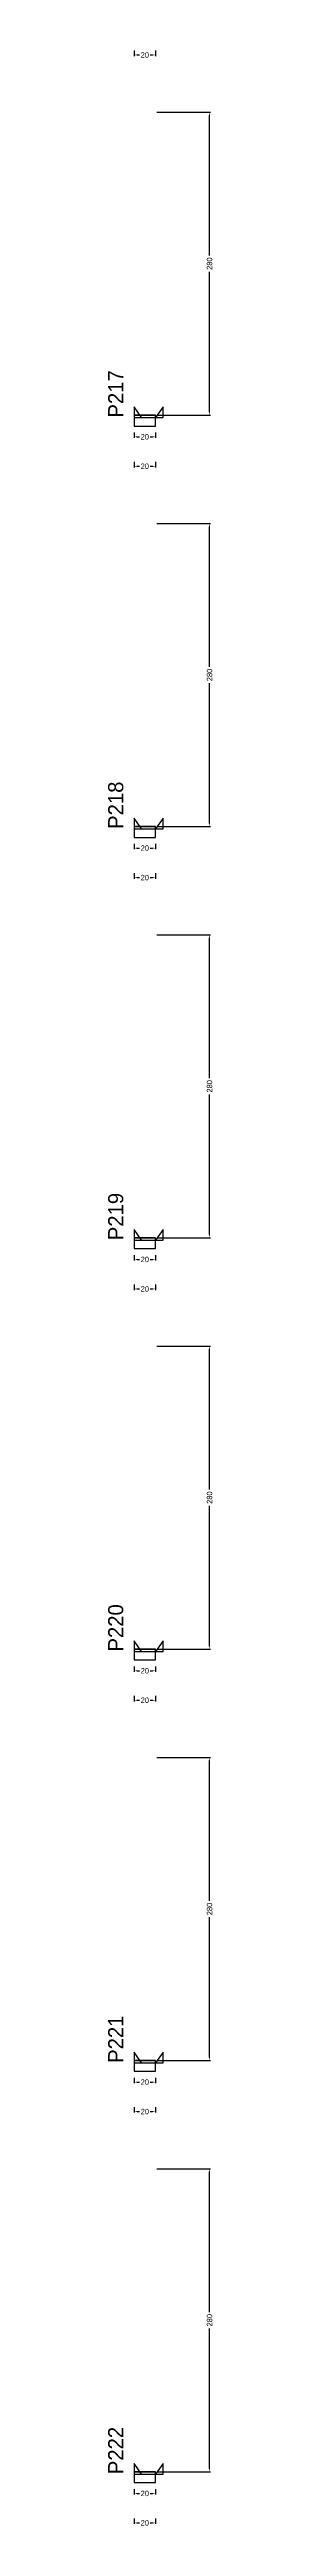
# Model space of a CAD drawing. Header units: centimetres. Extents: x -10500 to 4299, y -38766 to 295.
# Drawn here: x 3976 to 4073, y -23988 to -21700 of the extents above; entities that cross this region are included whole.
import ezdxf

# ---------------------------------------------------------------- set-up
doc = ezdxf.new("R2010")
doc.units = ezdxf.units.CM
for name, color, linetype in [('NOMENCLATURA', 7, 'Continuous'), ('SARR_2.2x10', 60, 'Continuous'), ('SARR_2.2x7', 40, 'Continuous')]:
    doc.layers.add(name, color=color, linetype=linetype)
doc.dimstyles.new('PAINEL-NOVA', dxfattribs={"dimtxt": 5, "dimasz": 3, "dimexe": 1, "dimexo": 1, "dimgap": 1, "dimtad": 1, "dimcen": 2.5, "dimazin": 3, "dimtfac": 1, "dimtmove": 0, "dimatfit": 3})

# ---------------------------------------------------------------- blocks, each defined once
blk = doc.blocks.new('_CLOSEDFILLED')
at = {"color": 0, "linetype": 'BYBLOCK'}
blk.add_solid([(-1, 0.16), (0, 0), (-1, -0.16)], dxfattribs=at)
blk = doc.blocks.new('*D1572')
for p, q in [((4000, -21701), (4000, -21706)), ((4003, -21705), (4005, -21705)), ((4015, -21705), (4017, -21705)), ((4020, -21701), (4020, -21706))]:
    blk.add_line(p, q)
at = {"layer": 'Defpoints'}
for p in [(4000, -21700), (4000, -21705), (4020, -21700)]:
    blk.add_point(p, dxfattribs=at)
at = {"layer": 'SARR_2.2x10', "xscale": 3, "yscale": 3, "rotation": 180}
blk.add_blockref('_CLOSEDFILLED', (4000, -21705), dxfattribs=at)
at = {"layer": 'SARR_2.2x10', "xscale": 3, "yscale": 3}
blk.add_blockref('_CLOSEDFILLED', (4020, -21705), dxfattribs=at)
at = {"layer": 'SARR_2.2x10', "insert": (4010, -21705), "char_height": 5, "attachment_point": 5}
blk.add_mtext('20', dxfattribs=at)
blk = doc.blocks.new('*D1593')
for p, q in [((4000, -22053.8), (4000, -22058.8)), ((4003, -22057.8), (4005, -22057.8)), ((4015, -22057.8), (4017, -22057.8)), ((4020, -22053.8), (4020, -22058.8))]:
    blk.add_line(p, q)
at = {"layer": 'Defpoints'}
for p in [(4000, -22052.8), (4000, -22057.8), (4020, -22052.8)]:
    blk.add_point(p, dxfattribs=at)
at = {"layer": 'SARR_2.2x10', "xscale": 3, "yscale": 3, "rotation": 180}
blk.add_blockref('_CLOSEDFILLED', (4000, -22057.8), dxfattribs=at)
at = {"layer": 'SARR_2.2x10', "xscale": 3, "yscale": 3}
blk.add_blockref('_CLOSEDFILLED', (4020, -22057.8), dxfattribs=at)
at = {"layer": 'SARR_2.2x10', "insert": (4010, -22057.8), "char_height": 5, "attachment_point": 5}
blk.add_mtext('20', dxfattribs=at)
blk = doc.blocks.new('*D1594')
for p, q in [((4021, -21757.8), (4071, -21757.8)), ((4070, -21890.3), (4070, -21760.8)), ((4070, -22034.8), (4070, -21905.3)), ((4021, -22037.8), (4071, -22037.8))]:
    blk.add_line(p, q)
at = {"layer": 'Defpoints'}
for p in [(4020, -21757.8), (4020, -22037.8), (4070, -22037.8)]:
    blk.add_point(p, dxfattribs=at)
at = {"layer": 'SARR_2.2x10', "xscale": 3, "yscale": 3}
for p, rotation in [((4070, -21757.8), 90), ((4070, -22037.8), 270)]:
    blk.add_blockref('_CLOSEDFILLED', p, dxfattribs=dict(at, rotation=rotation))
at = {"layer": 'SARR_2.2x10', "insert": (4070, -21897.8), "char_height": 5, "attachment_point": 5, "rotation": 90}
blk.add_mtext('280', dxfattribs=at)
blk = doc.blocks.new('*D1595')
for p, q in [((4021, -21757.8), (4071, -21757.8)), ((4070, -21890.3), (4070, -21760.8)), ((4070, -22034.8), (4070, -21905.3)), ((4021, -22037.8), (4071, -22037.8))]:
    blk.add_line(p, q)
at = {"layer": 'Defpoints'}
for p in [(4020, -21757.8), (4020, -22037.8), (4070, -22037.8)]:
    blk.add_point(p, dxfattribs=at)
at = {"layer": 'SARR_2.2x10', "xscale": 3, "yscale": 3}
for p, rotation in [((4070, -21757.8), 90), ((4070, -22037.8), 270)]:
    blk.add_blockref('_CLOSEDFILLED', p, dxfattribs=dict(at, rotation=rotation))
at = {"layer": 'SARR_2.2x10', "insert": (4070, -21897.8), "char_height": 5, "attachment_point": 5, "rotation": 90}
blk.add_mtext('280', dxfattribs=at)
blk = doc.blocks.new('*D1596')
for p, q in [((4021, -21757.8), (4071, -21757.8)), ((4070, -21890.3), (4070, -21760.8)), ((4070, -22034.8), (4070, -21905.3)), ((4021, -22037.8), (4071, -22037.8))]:
    blk.add_line(p, q)
at = {"layer": 'Defpoints'}
for p in [(4020, -21757.8), (4020, -22037.8), (4070, -22037.8)]:
    blk.add_point(p, dxfattribs=at)
at = {"layer": 'SARR_2.2x10', "xscale": 3, "yscale": 3}
for p, rotation in [((4070, -21757.8), 90), ((4070, -22037.8), 270)]:
    blk.add_blockref('_CLOSEDFILLED', p, dxfattribs=dict(at, rotation=rotation))
at = {"layer": 'SARR_2.2x10', "insert": (4070, -21897.8), "char_height": 5, "attachment_point": 5, "rotation": 90}
blk.add_mtext('280', dxfattribs=at)
blk = doc.blocks.new('*D1597')
for p, q in [((4021, -21757.8), (4071, -21757.8)), ((4070, -21890.3), (4070, -21760.8)), ((4070, -22034.8), (4070, -21905.3)), ((4021, -22037.8), (4071, -22037.8))]:
    blk.add_line(p, q)
at = {"layer": 'Defpoints'}
for p in [(4020, -21757.8), (4020, -22037.8), (4070, -22037.8)]:
    blk.add_point(p, dxfattribs=at)
at = {"layer": 'SARR_2.2x10', "xscale": 3, "yscale": 3}
for p, rotation in [((4070, -21757.8), 90), ((4070, -22037.8), 270)]:
    blk.add_blockref('_CLOSEDFILLED', p, dxfattribs=dict(at, rotation=rotation))
at = {"layer": 'SARR_2.2x10', "insert": (4070, -21897.8), "char_height": 5, "attachment_point": 5, "rotation": 90}
blk.add_mtext('280', dxfattribs=at)
blk = doc.blocks.new('*D1598')
for p, q in [((4000, -22081), (4000, -22086)), ((4020, -22081), (4020, -22086)), ((4003, -22085), (4005, -22085)), ((4015, -22085), (4017, -22085))]:
    blk.add_line(p, q)
at = {"layer": 'Defpoints'}
for p in [(4000, -22080), (4020, -22080), (4000, -22085)]:
    blk.add_point(p, dxfattribs=at)
at = {"layer": 'SARR_2.2x10', "xscale": 3, "yscale": 3, "rotation": 180}
blk.add_blockref('_CLOSEDFILLED', (4000, -22085), dxfattribs=at)
at = {"layer": 'SARR_2.2x10', "xscale": 3, "yscale": 3}
blk.add_blockref('_CLOSEDFILLED', (4020, -22085), dxfattribs=at)
at = {"layer": 'SARR_2.2x10', "insert": (4010, -22085), "char_height": 5, "attachment_point": 5}
blk.add_mtext('20', dxfattribs=at)
blk = doc.blocks.new('GRA-E')
at = {"layer": 'SARR_2.2x7'}
blk.add_lwpolyline([(0, 0), (7, 0), (0, 10)], close=True, dxfattribs=at)
blk = doc.blocks.new('GRA-D')
at = {"layer": 'SARR_2.2x7'}
blk.add_lwpolyline([(0, 0), (7, 0), (7, 10)], close=True, dxfattribs=at)
blk = doc.blocks.new('*D1619')
for p, q in [((4000, -22433.8), (4000, -22438.8)), ((4003, -22437.8), (4005, -22437.8)), ((4015, -22437.8), (4017, -22437.8)), ((4020, -22433.8), (4020, -22438.8))]:
    blk.add_line(p, q)
at = {"layer": 'Defpoints'}
for p in [(4000, -22432.8), (4000, -22437.8), (4020, -22432.8)]:
    blk.add_point(p, dxfattribs=at)
at = {"layer": 'SARR_2.2x10', "xscale": 3, "yscale": 3, "rotation": 180}
blk.add_blockref('_CLOSEDFILLED', (4000, -22437.8), dxfattribs=at)
at = {"layer": 'SARR_2.2x10', "xscale": 3, "yscale": 3}
blk.add_blockref('_CLOSEDFILLED', (4020, -22437.8), dxfattribs=at)
at = {"layer": 'SARR_2.2x10', "insert": (4010, -22437.8), "char_height": 5, "attachment_point": 5}
blk.add_mtext('20', dxfattribs=at)
blk = doc.blocks.new('*D1620')
for p, q in [((4021, -22137.8), (4071, -22137.8)), ((4070, -22270.3), (4070, -22140.8)), ((4070, -22414.8), (4070, -22285.3)), ((4021, -22417.8), (4071, -22417.8))]:
    blk.add_line(p, q)
at = {"layer": 'Defpoints'}
for p in [(4020, -22137.8), (4020, -22417.8), (4070, -22417.8)]:
    blk.add_point(p, dxfattribs=at)
at = {"layer": 'SARR_2.2x10', "xscale": 3, "yscale": 3}
for p, rotation in [((4070, -22137.8), 90), ((4070, -22417.8), 270)]:
    blk.add_blockref('_CLOSEDFILLED', p, dxfattribs=dict(at, rotation=rotation))
at = {"layer": 'SARR_2.2x10', "insert": (4070, -22277.8), "char_height": 5, "attachment_point": 5, "rotation": 90}
blk.add_mtext('280', dxfattribs=at)
blk = doc.blocks.new('*D1621')
for p, q in [((4021, -22137.8), (4071, -22137.8)), ((4070, -22270.3), (4070, -22140.8)), ((4070, -22414.8), (4070, -22285.3)), ((4021, -22417.8), (4071, -22417.8))]:
    blk.add_line(p, q)
at = {"layer": 'Defpoints'}
for p in [(4020, -22137.8), (4020, -22417.8), (4070, -22417.8)]:
    blk.add_point(p, dxfattribs=at)
at = {"layer": 'SARR_2.2x10', "xscale": 3, "yscale": 3}
for p, rotation in [((4070, -22137.8), 90), ((4070, -22417.8), 270)]:
    blk.add_blockref('_CLOSEDFILLED', p, dxfattribs=dict(at, rotation=rotation))
at = {"layer": 'SARR_2.2x10', "insert": (4070, -22277.8), "char_height": 5, "attachment_point": 5, "rotation": 90}
blk.add_mtext('280', dxfattribs=at)
blk = doc.blocks.new('*D1622')
for p, q in [((4021, -22137.8), (4071, -22137.8)), ((4070, -22270.3), (4070, -22140.8)), ((4070, -22414.8), (4070, -22285.3)), ((4021, -22417.8), (4071, -22417.8))]:
    blk.add_line(p, q)
at = {"layer": 'Defpoints'}
for p in [(4020, -22137.8), (4020, -22417.8), (4070, -22417.8)]:
    blk.add_point(p, dxfattribs=at)
at = {"layer": 'SARR_2.2x10', "xscale": 3, "yscale": 3}
for p, rotation in [((4070, -22137.8), 90), ((4070, -22417.8), 270)]:
    blk.add_blockref('_CLOSEDFILLED', p, dxfattribs=dict(at, rotation=rotation))
at = {"layer": 'SARR_2.2x10', "insert": (4070, -22277.8), "char_height": 5, "attachment_point": 5, "rotation": 90}
blk.add_mtext('280', dxfattribs=at)
blk = doc.blocks.new('*D1623')
for p, q in [((4021, -22137.8), (4071, -22137.8)), ((4070, -22270.3), (4070, -22140.8)), ((4070, -22414.8), (4070, -22285.3)), ((4021, -22417.8), (4071, -22417.8))]:
    blk.add_line(p, q)
at = {"layer": 'Defpoints'}
for p in [(4020, -22137.8), (4020, -22417.8), (4070, -22417.8)]:
    blk.add_point(p, dxfattribs=at)
at = {"layer": 'SARR_2.2x10', "xscale": 3, "yscale": 3}
for p, rotation in [((4070, -22137.8), 90), ((4070, -22417.8), 270)]:
    blk.add_blockref('_CLOSEDFILLED', p, dxfattribs=dict(at, rotation=rotation))
at = {"layer": 'SARR_2.2x10', "insert": (4070, -22277.8), "char_height": 5, "attachment_point": 5, "rotation": 90}
blk.add_mtext('280', dxfattribs=at)
blk = doc.blocks.new('*D1624')
for p, q in [((4000, -22461), (4000, -22466)), ((4003, -22465), (4005, -22465)), ((4015, -22465), (4017, -22465)), ((4020, -22461), (4020, -22466))]:
    blk.add_line(p, q)
at = {"layer": 'Defpoints'}
for p in [(4000, -22460), (4000, -22465), (4020, -22460)]:
    blk.add_point(p, dxfattribs=at)
at = {"layer": 'SARR_2.2x10', "xscale": 3, "yscale": 3, "rotation": 180}
blk.add_blockref('_CLOSEDFILLED', (4000, -22465), dxfattribs=at)
at = {"layer": 'SARR_2.2x10', "xscale": 3, "yscale": 3}
blk.add_blockref('_CLOSEDFILLED', (4020, -22465), dxfattribs=at)
at = {"layer": 'SARR_2.2x10', "insert": (4010, -22465), "char_height": 5, "attachment_point": 5}
blk.add_mtext('20', dxfattribs=at)
blk = doc.blocks.new('*D1645')
for p, q in [((4000, -22813.8), (4000, -22818.8)), ((4020, -22813.8), (4020, -22818.8)), ((4003, -22817.8), (4005, -22817.8)), ((4015, -22817.8), (4017, -22817.8))]:
    blk.add_line(p, q)
at = {"layer": 'Defpoints'}
for p in [(4000, -22812.8), (4020, -22812.8), (4000, -22817.8)]:
    blk.add_point(p, dxfattribs=at)
at = {"layer": 'SARR_2.2x10', "xscale": 3, "yscale": 3, "rotation": 180}
blk.add_blockref('_CLOSEDFILLED', (4000, -22817.8), dxfattribs=at)
at = {"layer": 'SARR_2.2x10', "xscale": 3, "yscale": 3}
blk.add_blockref('_CLOSEDFILLED', (4020, -22817.8), dxfattribs=at)
at = {"layer": 'SARR_2.2x10', "insert": (4010, -22817.8), "char_height": 5, "attachment_point": 5}
blk.add_mtext('20', dxfattribs=at)
blk = doc.blocks.new('*D1646')
for p, q in [((4021, -22517.8), (4071, -22517.8)), ((4070, -22650.3), (4070, -22520.8)), ((4070, -22794.8), (4070, -22665.3)), ((4021, -22797.8), (4071, -22797.8))]:
    blk.add_line(p, q)
at = {"layer": 'Defpoints'}
for p in [(4020, -22517.8), (4020, -22797.8), (4070, -22797.8)]:
    blk.add_point(p, dxfattribs=at)
at = {"layer": 'SARR_2.2x10', "xscale": 3, "yscale": 3}
for p, rotation in [((4070, -22517.8), 90), ((4070, -22797.8), 270)]:
    blk.add_blockref('_CLOSEDFILLED', p, dxfattribs=dict(at, rotation=rotation))
at = {"layer": 'SARR_2.2x10', "insert": (4070, -22657.8), "char_height": 5, "attachment_point": 5, "rotation": 90}
blk.add_mtext('280', dxfattribs=at)
blk = doc.blocks.new('*D1647')
for p, q in [((4021, -22517.8), (4071, -22517.8)), ((4070, -22650.3), (4070, -22520.8)), ((4070, -22794.8), (4070, -22665.3)), ((4021, -22797.8), (4071, -22797.8))]:
    blk.add_line(p, q)
at = {"layer": 'Defpoints'}
for p in [(4020, -22517.8), (4020, -22797.8), (4070, -22797.8)]:
    blk.add_point(p, dxfattribs=at)
at = {"layer": 'SARR_2.2x10', "xscale": 3, "yscale": 3}
for p, rotation in [((4070, -22517.8), 90), ((4070, -22797.8), 270)]:
    blk.add_blockref('_CLOSEDFILLED', p, dxfattribs=dict(at, rotation=rotation))
at = {"layer": 'SARR_2.2x10', "insert": (4070, -22657.8), "char_height": 5, "attachment_point": 5, "rotation": 90}
blk.add_mtext('280', dxfattribs=at)
blk = doc.blocks.new('*D1648')
for p, q in [((4021, -22517.8), (4071, -22517.8)), ((4070, -22650.3), (4070, -22520.8)), ((4070, -22794.8), (4070, -22665.3)), ((4021, -22797.8), (4071, -22797.8))]:
    blk.add_line(p, q)
at = {"layer": 'Defpoints'}
for p in [(4020, -22517.8), (4020, -22797.8), (4070, -22797.8)]:
    blk.add_point(p, dxfattribs=at)
at = {"layer": 'SARR_2.2x10', "xscale": 3, "yscale": 3}
for p, rotation in [((4070, -22517.8), 90), ((4070, -22797.8), 270)]:
    blk.add_blockref('_CLOSEDFILLED', p, dxfattribs=dict(at, rotation=rotation))
at = {"layer": 'SARR_2.2x10', "insert": (4070, -22657.8), "char_height": 5, "attachment_point": 5, "rotation": 90}
blk.add_mtext('280', dxfattribs=at)
blk = doc.blocks.new('*D1649')
for p, q in [((4021, -22517.8), (4071, -22517.8)), ((4070, -22650.3), (4070, -22520.8)), ((4070, -22794.8), (4070, -22665.3)), ((4021, -22797.8), (4071, -22797.8))]:
    blk.add_line(p, q)
at = {"layer": 'Defpoints'}
for p in [(4020, -22517.8), (4020, -22797.8), (4070, -22797.8)]:
    blk.add_point(p, dxfattribs=at)
at = {"layer": 'SARR_2.2x10', "xscale": 3, "yscale": 3}
for p, rotation in [((4070, -22517.8), 90), ((4070, -22797.8), 270)]:
    blk.add_blockref('_CLOSEDFILLED', p, dxfattribs=dict(at, rotation=rotation))
at = {"layer": 'SARR_2.2x10', "insert": (4070, -22657.8), "char_height": 5, "attachment_point": 5, "rotation": 90}
blk.add_mtext('280', dxfattribs=at)
blk = doc.blocks.new('*D1650')
for p, q in [((4000, -22841), (4000, -22846)), ((4003, -22845), (4005, -22845)), ((4015, -22845), (4017, -22845)), ((4020, -22841), (4020, -22846))]:
    blk.add_line(p, q)
at = {"layer": 'Defpoints'}
for p in [(4000, -22840), (4000, -22845), (4020, -22840)]:
    blk.add_point(p, dxfattribs=at)
at = {"layer": 'SARR_2.2x10', "xscale": 3, "yscale": 3, "rotation": 180}
blk.add_blockref('_CLOSEDFILLED', (4000, -22845), dxfattribs=at)
at = {"layer": 'SARR_2.2x10', "xscale": 3, "yscale": 3}
blk.add_blockref('_CLOSEDFILLED', (4020, -22845), dxfattribs=at)
at = {"layer": 'SARR_2.2x10', "insert": (4010, -22845), "char_height": 5, "attachment_point": 5}
blk.add_mtext('20', dxfattribs=at)
blk = doc.blocks.new('*D1671')
for p, q in [((4000, -23193.8), (4000, -23198.8)), ((4003, -23197.8), (4005, -23197.8)), ((4015, -23197.8), (4017, -23197.8)), ((4020, -23193.8), (4020, -23198.8))]:
    blk.add_line(p, q)
at = {"layer": 'Defpoints'}
for p in [(4000, -23192.8), (4000, -23197.8), (4020, -23192.8)]:
    blk.add_point(p, dxfattribs=at)
at = {"layer": 'SARR_2.2x10', "xscale": 3, "yscale": 3, "rotation": 180}
blk.add_blockref('_CLOSEDFILLED', (4000, -23197.8), dxfattribs=at)
at = {"layer": 'SARR_2.2x10', "xscale": 3, "yscale": 3}
blk.add_blockref('_CLOSEDFILLED', (4020, -23197.8), dxfattribs=at)
at = {"layer": 'SARR_2.2x10', "insert": (4010, -23197.8), "char_height": 5, "attachment_point": 5}
blk.add_mtext('20', dxfattribs=at)
blk = doc.blocks.new('*D1672')
for p, q in [((4021, -22897.8), (4071, -22897.8)), ((4070, -23030.3), (4070, -22900.8)), ((4070, -23174.8), (4070, -23045.3)), ((4021, -23177.8), (4071, -23177.8))]:
    blk.add_line(p, q)
at = {"layer": 'Defpoints'}
for p in [(4020, -22897.8), (4020, -23177.8), (4070, -23177.8)]:
    blk.add_point(p, dxfattribs=at)
at = {"layer": 'SARR_2.2x10', "xscale": 3, "yscale": 3}
for p, rotation in [((4070, -22897.8), 90), ((4070, -23177.8), 270)]:
    blk.add_blockref('_CLOSEDFILLED', p, dxfattribs=dict(at, rotation=rotation))
at = {"layer": 'SARR_2.2x10', "insert": (4070, -23037.8), "char_height": 5, "attachment_point": 5, "rotation": 90}
blk.add_mtext('280', dxfattribs=at)
blk = doc.blocks.new('*D1673')
for p, q in [((4021, -22897.8), (4071, -22897.8)), ((4070, -23030.3), (4070, -22900.8)), ((4070, -23174.8), (4070, -23045.3)), ((4021, -23177.8), (4071, -23177.8))]:
    blk.add_line(p, q)
at = {"layer": 'Defpoints'}
for p in [(4020, -22897.8), (4020, -23177.8), (4070, -23177.8)]:
    blk.add_point(p, dxfattribs=at)
at = {"layer": 'SARR_2.2x10', "xscale": 3, "yscale": 3}
for p, rotation in [((4070, -22897.8), 90), ((4070, -23177.8), 270)]:
    blk.add_blockref('_CLOSEDFILLED', p, dxfattribs=dict(at, rotation=rotation))
at = {"layer": 'SARR_2.2x10', "insert": (4070, -23037.8), "char_height": 5, "attachment_point": 5, "rotation": 90}
blk.add_mtext('280', dxfattribs=at)
blk = doc.blocks.new('*D1674')
for p, q in [((4021, -22897.8), (4071, -22897.8)), ((4070, -23030.3), (4070, -22900.8)), ((4070, -23174.8), (4070, -23045.3)), ((4021, -23177.8), (4071, -23177.8))]:
    blk.add_line(p, q)
at = {"layer": 'Defpoints'}
for p in [(4020, -22897.8), (4020, -23177.8), (4070, -23177.8)]:
    blk.add_point(p, dxfattribs=at)
at = {"layer": 'SARR_2.2x10', "xscale": 3, "yscale": 3}
for p, rotation in [((4070, -22897.8), 90), ((4070, -23177.8), 270)]:
    blk.add_blockref('_CLOSEDFILLED', p, dxfattribs=dict(at, rotation=rotation))
at = {"layer": 'SARR_2.2x10', "insert": (4070, -23037.8), "char_height": 5, "attachment_point": 5, "rotation": 90}
blk.add_mtext('280', dxfattribs=at)
blk = doc.blocks.new('*D1675')
for p, q in [((4021, -22897.8), (4071, -22897.8)), ((4070, -23030.3), (4070, -22900.8)), ((4070, -23174.8), (4070, -23045.3)), ((4021, -23177.8), (4071, -23177.8))]:
    blk.add_line(p, q)
at = {"layer": 'Defpoints'}
for p in [(4020, -22897.8), (4020, -23177.8), (4070, -23177.8)]:
    blk.add_point(p, dxfattribs=at)
at = {"layer": 'SARR_2.2x10', "xscale": 3, "yscale": 3}
for p, rotation in [((4070, -22897.8), 90), ((4070, -23177.8), 270)]:
    blk.add_blockref('_CLOSEDFILLED', p, dxfattribs=dict(at, rotation=rotation))
at = {"layer": 'SARR_2.2x10', "insert": (4070, -23037.8), "char_height": 5, "attachment_point": 5, "rotation": 90}
blk.add_mtext('280', dxfattribs=at)
blk = doc.blocks.new('*D1676')
for p, q in [((4000, -23221), (4000, -23226)), ((4003, -23225), (4005, -23225)), ((4015, -23225), (4017, -23225)), ((4020, -23221), (4020, -23226))]:
    blk.add_line(p, q)
at = {"layer": 'Defpoints'}
for p in [(4000, -23220), (4000, -23225), (4020, -23220)]:
    blk.add_point(p, dxfattribs=at)
at = {"layer": 'SARR_2.2x10', "xscale": 3, "yscale": 3, "rotation": 180}
blk.add_blockref('_CLOSEDFILLED', (4000, -23225), dxfattribs=at)
at = {"layer": 'SARR_2.2x10', "xscale": 3, "yscale": 3}
blk.add_blockref('_CLOSEDFILLED', (4020, -23225), dxfattribs=at)
at = {"layer": 'SARR_2.2x10', "insert": (4010, -23225), "char_height": 5, "attachment_point": 5}
blk.add_mtext('20', dxfattribs=at)
blk = doc.blocks.new('*D1697')
for p, q in [((4000, -23573.8), (4000, -23578.8)), ((4003, -23577.8), (4005, -23577.8)), ((4015, -23577.8), (4017, -23577.8)), ((4020, -23573.8), (4020, -23578.8))]:
    blk.add_line(p, q)
at = {"layer": 'Defpoints'}
for p in [(4000, -23572.8), (4000, -23577.8), (4020, -23572.8)]:
    blk.add_point(p, dxfattribs=at)
at = {"layer": 'SARR_2.2x10', "xscale": 3, "yscale": 3, "rotation": 180}
blk.add_blockref('_CLOSEDFILLED', (4000, -23577.8), dxfattribs=at)
at = {"layer": 'SARR_2.2x10', "xscale": 3, "yscale": 3}
blk.add_blockref('_CLOSEDFILLED', (4020, -23577.8), dxfattribs=at)
at = {"layer": 'SARR_2.2x10', "insert": (4010, -23577.8), "char_height": 5, "attachment_point": 5}
blk.add_mtext('20', dxfattribs=at)
blk = doc.blocks.new('*D1698')
for p, q in [((4021, -23277.8), (4071, -23277.8)), ((4070, -23410.3), (4070, -23280.8)), ((4070, -23554.8), (4070, -23425.3)), ((4021, -23557.8), (4071, -23557.8))]:
    blk.add_line(p, q)
at = {"layer": 'Defpoints'}
for p in [(4020, -23277.8), (4020, -23557.8), (4070, -23557.8)]:
    blk.add_point(p, dxfattribs=at)
at = {"layer": 'SARR_2.2x10', "xscale": 3, "yscale": 3}
for p, rotation in [((4070, -23277.8), 90), ((4070, -23557.8), 270)]:
    blk.add_blockref('_CLOSEDFILLED', p, dxfattribs=dict(at, rotation=rotation))
at = {"layer": 'SARR_2.2x10', "insert": (4070, -23417.8), "char_height": 5, "attachment_point": 5, "rotation": 90}
blk.add_mtext('280', dxfattribs=at)
blk = doc.blocks.new('*D1699')
for p, q in [((4021, -23277.8), (4071, -23277.8)), ((4070, -23410.3), (4070, -23280.8)), ((4070, -23554.8), (4070, -23425.3)), ((4021, -23557.8), (4071, -23557.8))]:
    blk.add_line(p, q)
at = {"layer": 'Defpoints'}
for p in [(4020, -23277.8), (4020, -23557.8), (4070, -23557.8)]:
    blk.add_point(p, dxfattribs=at)
at = {"layer": 'SARR_2.2x10', "xscale": 3, "yscale": 3}
for p, rotation in [((4070, -23277.8), 90), ((4070, -23557.8), 270)]:
    blk.add_blockref('_CLOSEDFILLED', p, dxfattribs=dict(at, rotation=rotation))
at = {"layer": 'SARR_2.2x10', "insert": (4070, -23417.8), "char_height": 5, "attachment_point": 5, "rotation": 90}
blk.add_mtext('280', dxfattribs=at)
blk = doc.blocks.new('*D1700')
for p, q in [((4021, -23277.8), (4071, -23277.8)), ((4070, -23410.3), (4070, -23280.8)), ((4070, -23554.8), (4070, -23425.3)), ((4021, -23557.8), (4071, -23557.8))]:
    blk.add_line(p, q)
at = {"layer": 'Defpoints'}
for p in [(4020, -23277.8), (4020, -23557.8), (4070, -23557.8)]:
    blk.add_point(p, dxfattribs=at)
at = {"layer": 'SARR_2.2x10', "xscale": 3, "yscale": 3}
for p, rotation in [((4070, -23277.8), 90), ((4070, -23557.8), 270)]:
    blk.add_blockref('_CLOSEDFILLED', p, dxfattribs=dict(at, rotation=rotation))
at = {"layer": 'SARR_2.2x10', "insert": (4070, -23417.8), "char_height": 5, "attachment_point": 5, "rotation": 90}
blk.add_mtext('280', dxfattribs=at)
blk = doc.blocks.new('*D1701')
for p, q in [((4021, -23277.8), (4071, -23277.8)), ((4070, -23410.3), (4070, -23280.8)), ((4070, -23554.8), (4070, -23425.3)), ((4021, -23557.8), (4071, -23557.8))]:
    blk.add_line(p, q)
at = {"layer": 'Defpoints'}
for p in [(4020, -23277.8), (4020, -23557.8), (4070, -23557.8)]:
    blk.add_point(p, dxfattribs=at)
at = {"layer": 'SARR_2.2x10', "xscale": 3, "yscale": 3}
for p, rotation in [((4070, -23277.8), 90), ((4070, -23557.8), 270)]:
    blk.add_blockref('_CLOSEDFILLED', p, dxfattribs=dict(at, rotation=rotation))
at = {"layer": 'SARR_2.2x10', "insert": (4070, -23417.8), "char_height": 5, "attachment_point": 5, "rotation": 90}
blk.add_mtext('280', dxfattribs=at)
blk = doc.blocks.new('*D1702')
for p, q in [((4000, -23601), (4000, -23606)), ((4003, -23605), (4005, -23605)), ((4015, -23605), (4017, -23605)), ((4020, -23601), (4020, -23606))]:
    blk.add_line(p, q)
at = {"layer": 'Defpoints'}
for p in [(4000, -23600), (4000, -23605), (4020, -23600)]:
    blk.add_point(p, dxfattribs=at)
at = {"layer": 'SARR_2.2x10', "xscale": 3, "yscale": 3, "rotation": 180}
blk.add_blockref('_CLOSEDFILLED', (4000, -23605), dxfattribs=at)
at = {"layer": 'SARR_2.2x10', "xscale": 3, "yscale": 3}
blk.add_blockref('_CLOSEDFILLED', (4020, -23605), dxfattribs=at)
at = {"layer": 'SARR_2.2x10', "insert": (4010, -23605), "char_height": 5, "attachment_point": 5}
blk.add_mtext('20', dxfattribs=at)
blk = doc.blocks.new('*D1723')
for p, q in [((4000, -23953.8), (4000, -23958.8)), ((4003, -23957.8), (4005, -23957.8)), ((4015, -23957.8), (4017, -23957.8)), ((4020, -23953.8), (4020, -23958.8))]:
    blk.add_line(p, q)
at = {"layer": 'Defpoints'}
for p in [(4000, -23952.8), (4000, -23957.8), (4020, -23952.8)]:
    blk.add_point(p, dxfattribs=at)
at = {"layer": 'SARR_2.2x10', "xscale": 3, "yscale": 3, "rotation": 180}
blk.add_blockref('_CLOSEDFILLED', (4000, -23957.8), dxfattribs=at)
at = {"layer": 'SARR_2.2x10', "xscale": 3, "yscale": 3}
blk.add_blockref('_CLOSEDFILLED', (4020, -23957.8), dxfattribs=at)
at = {"layer": 'SARR_2.2x10', "insert": (4010, -23957.8), "char_height": 5, "attachment_point": 5}
blk.add_mtext('20', dxfattribs=at)
blk = doc.blocks.new('*D1724')
for p, q in [((4021, -23657.8), (4071, -23657.8)), ((4070, -23790.3), (4070, -23660.8)), ((4070, -23934.8), (4070, -23805.3)), ((4021, -23937.8), (4071, -23937.8))]:
    blk.add_line(p, q)
at = {"layer": 'Defpoints'}
for p in [(4020, -23657.8), (4020, -23937.8), (4070, -23937.8)]:
    blk.add_point(p, dxfattribs=at)
at = {"layer": 'SARR_2.2x10', "xscale": 3, "yscale": 3}
for p, rotation in [((4070, -23657.8), 90), ((4070, -23937.8), 270)]:
    blk.add_blockref('_CLOSEDFILLED', p, dxfattribs=dict(at, rotation=rotation))
at = {"layer": 'SARR_2.2x10', "insert": (4070, -23797.8), "char_height": 5, "attachment_point": 5, "rotation": 90}
blk.add_mtext('280', dxfattribs=at)
blk = doc.blocks.new('*D1725')
for p, q in [((4021, -23657.8), (4071, -23657.8)), ((4070, -23790.3), (4070, -23660.8)), ((4070, -23934.8), (4070, -23805.3)), ((4021, -23937.8), (4071, -23937.8))]:
    blk.add_line(p, q)
at = {"layer": 'Defpoints'}
for p in [(4020, -23657.8), (4020, -23937.8), (4070, -23937.8)]:
    blk.add_point(p, dxfattribs=at)
at = {"layer": 'SARR_2.2x10', "xscale": 3, "yscale": 3}
for p, rotation in [((4070, -23657.8), 90), ((4070, -23937.8), 270)]:
    blk.add_blockref('_CLOSEDFILLED', p, dxfattribs=dict(at, rotation=rotation))
at = {"layer": 'SARR_2.2x10', "insert": (4070, -23797.8), "char_height": 5, "attachment_point": 5, "rotation": 90}
blk.add_mtext('280', dxfattribs=at)
blk = doc.blocks.new('*D1726')
for p, q in [((4021, -23657.8), (4071, -23657.8)), ((4070, -23790.3), (4070, -23660.8)), ((4070, -23934.8), (4070, -23805.3)), ((4021, -23937.8), (4071, -23937.8))]:
    blk.add_line(p, q)
at = {"layer": 'Defpoints'}
for p in [(4020, -23657.8), (4020, -23937.8), (4070, -23937.8)]:
    blk.add_point(p, dxfattribs=at)
at = {"layer": 'SARR_2.2x10', "xscale": 3, "yscale": 3}
for p, rotation in [((4070, -23657.8), 90), ((4070, -23937.8), 270)]:
    blk.add_blockref('_CLOSEDFILLED', p, dxfattribs=dict(at, rotation=rotation))
at = {"layer": 'SARR_2.2x10', "insert": (4070, -23797.8), "char_height": 5, "attachment_point": 5, "rotation": 90}
blk.add_mtext('280', dxfattribs=at)
blk = doc.blocks.new('*D1727')
for p, q in [((4021, -23657.8), (4071, -23657.8)), ((4070, -23790.3), (4070, -23660.8)), ((4070, -23934.8), (4070, -23805.3)), ((4021, -23937.8), (4071, -23937.8))]:
    blk.add_line(p, q)
at = {"layer": 'Defpoints'}
for p in [(4020, -23657.8), (4020, -23937.8), (4070, -23937.8)]:
    blk.add_point(p, dxfattribs=at)
at = {"layer": 'SARR_2.2x10', "xscale": 3, "yscale": 3}
for p, rotation in [((4070, -23657.8), 90), ((4070, -23937.8), 270)]:
    blk.add_blockref('_CLOSEDFILLED', p, dxfattribs=dict(at, rotation=rotation))
at = {"layer": 'SARR_2.2x10', "insert": (4070, -23797.8), "char_height": 5, "attachment_point": 5, "rotation": 90}
blk.add_mtext('280', dxfattribs=at)
blk = doc.blocks.new('*D1728')
for p, q in [((4000, -23981), (4000, -23986)), ((4020, -23981), (4020, -23986)), ((4003, -23985), (4005, -23985)), ((4015, -23985), (4017, -23985))]:
    blk.add_line(p, q)
at = {"layer": 'Defpoints'}
for p in [(4000, -23980), (4020, -23980), (4000, -23985)]:
    blk.add_point(p, dxfattribs=at)
at = {"layer": 'SARR_2.2x10', "xscale": 3, "yscale": 3, "rotation": 180}
blk.add_blockref('_CLOSEDFILLED', (4000, -23985), dxfattribs=at)
at = {"layer": 'SARR_2.2x10', "xscale": 3, "yscale": 3}
blk.add_blockref('_CLOSEDFILLED', (4020, -23985), dxfattribs=at)
at = {"layer": 'SARR_2.2x10', "insert": (4010, -23985), "char_height": 5, "attachment_point": 5}
blk.add_mtext('20', dxfattribs=at)

msp = doc.modelspace()

# ---------------------------------------------------------------- linework, layer by layer
at = {"layer": 'SARR_2.2x10'}
for p, q in [((4020, -22037.8), (4000, -22037.8)), ((4000, -22037.8), (4000, -22047.8)), ((4000, -22047.8), (4020, -22047.8)), ((4020, -22047.8), (4020, -22037.8)), ((4020, -22417.8), (4000, -22417.8)), ((4000, -22417.8), (4000, -22427.8)), ((4020, -22427.8), (4020, -22417.8)), ((4000, -22427.8), (4020, -22427.8)), ((4020, -22797.8), (4000, -22797.8)), ((4000, -22797.8), (4000, -22807.8)), ((4000, -22807.8), (4020, -22807.8)), ((4020, -22807.8), (4020, -22797.8)), ((4020, -23177.8), (4000, -23177.8)), ((4000, -23177.8), (4000, -23187.8)), ((4020, -23187.8), (4020, -23177.8)), ((4000, -23187.8), (4020, -23187.8)), ((4020, -23557.8), (4000, -23557.8)), ((4000, -23557.8), (4000, -23567.8)), ((4000, -23567.8), (4020, -23567.8)), ((4020, -23567.8), (4020, -23557.8)), ((4020, -23937.8), (4000, -23937.8)), ((4000, -23937.8), (4000, -23947.8)), ((4000, -23947.8), (4020, -23947.8)), ((4020, -23947.8), (4020, -23937.8))]:
    msp.add_line(p, q, dxfattribs=at)
at = {"layer": 'SARR_2.2x7'}
for p, q in [((4020, -22037.8), (4000, -22037.8)), ((4000, -22037.8), (4000, -22040)), ((4000, -22037.8), (4007, -22037.8)), ((4000, -22037.8), (4007, -22037.8)), ((4000, -22037.8), (4007, -22037.8)), ((4000, -22037.8), (4007, -22037.8)), ((4000, -22040), (4020, -22040)), ((4007, -22037.8), (4020, -22037.8)), ((4007, -22037.8), (4020, -22037.8)), ((4007, -22037.8), (4020, -22037.8)), ((4007, -22037.8), (4020, -22037.8)), ((4020, -22040), (4020, -22037.8)), ((4020, -22417.8), (4000, -22417.8)), ((4000, -22417.8), (4000, -22420)), ((4000, -22417.8), (4007, -22417.8)), ((4000, -22417.8), (4007, -22417.8)), ((4000, -22417.8), (4007, -22417.8)), ((4000, -22417.8), (4007, -22417.8)), ((4000, -22420), (4020, -22420)), ((4007, -22417.8), (4020, -22417.8)), ((4007, -22417.8), (4020, -22417.8)), ((4007, -22417.8), (4020, -22417.8)), ((4007, -22417.8), (4020, -22417.8)), ((4020, -22420), (4020, -22417.8)), ((4020, -22797.8), (4000, -22797.8)), ((4000, -22797.8), (4000, -22800)), ((4000, -22797.8), (4007, -22797.8)), ((4000, -22797.8), (4007, -22797.8)), ((4000, -22797.8), (4007, -22797.8)), ((4000, -22797.8), (4007, -22797.8)), ((4000, -22800), (4020, -22800)), ((4007, -22797.8), (4020, -22797.8)), ((4007, -22797.8), (4020, -22797.8)), ((4007, -22797.8), (4020, -22797.8)), ((4007, -22797.8), (4020, -22797.8)), ((4020, -22800), (4020, -22797.8)), ((4020, -23177.8), (4000, -23177.8)), ((4000, -23177.8), (4000, -23180)), ((4000, -23177.8), (4007, -23177.8)), ((4000, -23177.8), (4007, -23177.8)), ((4000, -23177.8), (4007, -23177.8)), ((4000, -23177.8), (4007, -23177.8)), ((4000, -23180), (4020, -23180)), ((4007, -23177.8), (4020, -23177.8)), ((4007, -23177.8), (4020, -23177.8)), ((4007, -23177.8), (4020, -23177.8)), ((4007, -23177.8), (4020, -23177.8)), ((4020, -23180), (4020, -23177.8)), ((4020, -23557.8), (4000, -23557.8)), ((4000, -23557.8), (4000, -23560)), ((4000, -23557.8), (4007, -23557.8)), ((4000, -23557.8), (4007, -23557.8)), ((4000, -23557.8), (4007, -23557.8)), ((4000, -23557.8), (4007, -23557.8)), ((4000, -23560), (4020, -23560)), ((4007, -23557.8), (4020, -23557.8)), ((4007, -23557.8), (4020, -23557.8)), ((4007, -23557.8), (4020, -23557.8)), ((4007, -23557.8), (4020, -23557.8)), ((4020, -23560), (4020, -23557.8)), ((4020, -23937.8), (4000, -23937.8)), ((4000, -23937.8), (4000, -23940)), ((4000, -23937.8), (4007, -23937.8)), ((4000, -23937.8), (4007, -23937.8)), ((4000, -23937.8), (4007, -23937.8)), ((4000, -23937.8), (4007, -23937.8)), ((4000, -23940), (4020, -23940)), ((4007, -23937.8), (4020, -23937.8)), ((4007, -23937.8), (4020, -23937.8)), ((4007, -23937.8), (4020, -23937.8)), ((4007, -23937.8), (4020, -23937.8)), ((4020, -23940), (4020, -23937.8))]:
    msp.add_line(p, q, dxfattribs=at)

# ---------------------------------------------------------------- block references
for name, p in [('GRA-E', (4000, -22040)), ('GRA-D', (4020, -22040)), ('GRA-E', (4000, -22420)), ('GRA-D', (4020, -22420)), ('GRA-E', (4000, -22800)), ('GRA-D', (4020, -22800)), ('GRA-E', (4000, -23180)), ('GRA-D', (4020, -23180)), ('GRA-E', (4000, -23560)), ('GRA-D', (4020, -23560)), ('GRA-E', (4000, -23940)), ('GRA-D', (4020, -23940))]:
    msp.add_blockref(name, p, dxfattribs=at)

# ---------------------------------------------------------------- texts
at = {"layer": 'NOMENCLATURA'}
for s, p in [('P217', (3990, -22040)), ('P218', (3990, -22420)), ('P219', (3990, -22800)), ('P220', (3990, -23180)), ('P221', (3990, -23560)), ('P222', (3990, -23940))]:
    msp.add_text(s, height=14, rotation=90, dxfattribs=at).set_placement(p)

# ---------------------------------------------------------------- dimensions: what is measured, and where the dimension line sits
at = {"layer": 'SARR_2.2x10'}
for base, p1, p2, picture, middle in [((4000, -21705), (4000, -21700), (4020, -21700), '*D1572', (4010, -21705)), ((4000, -22057.8), (4000, -22052.8), (4020, -22052.8), '*D1593', (4010, -22057.8)), ((4000, -22085), (4000, -22080), (4020, -22080), '*D1598', (4010, -22085)), ((4000, -22437.8), (4000, -22432.8), (4020, -22432.8), '*D1619', (4010, -22437.8)), ((4000, -22465), (4000, -22460), (4020, -22460), '*D1624', (4010, -22465)), ((4000, -22817.8), (4000, -22812.8), (4020, -22812.8), '*D1645', (4010, -22817.8)), ((4000, -22845), (4000, -22840), (4020, -22840), '*D1650', (4010, -22845)), ((4000, -23197.8), (4000, -23192.8), (4020, -23192.8), '*D1671', (4010, -23197.8)), ((4000, -23225), (4000, -23220), (4020, -23220), '*D1676', (4010, -23225)), ((4000, -23577.8), (4000, -23572.8), (4020, -23572.8), '*D1697', (4010, -23577.8)), ((4000, -23605), (4000, -23600), (4020, -23600), '*D1702', (4010, -23605)), ((4000, -23957.8), (4000, -23952.8), (4020, -23952.8), '*D1723', (4010, -23957.8)), ((4000, -23985), (4000, -23980), (4020, -23980), '*D1728', (4010, -23985))]:
    dim = msp.add_linear_dim(base=base, p1=p1, p2=p2, dimstyle='PAINEL-NOVA', dxfattribs=at)
    dim.commit()
    dim.dimension.update_dxf_attribs({"geometry": picture, "text_midpoint": middle})
for base, p1, p2, picture, middle in [((4070, -22037.8), (4020, -22037.8), (4020, -21757.8), '*D1594', (4070, -21897.8)), ((4070, -22037.8), (4020, -22037.8), (4020, -21757.8), '*D1595', (4070, -21897.8)), ((4070, -22037.8), (4020, -22037.8), (4020, -21757.8), '*D1596', (4070, -21897.8)), ((4070, -22037.8), (4020, -22037.8), (4020, -21757.8), '*D1597', (4070, -21897.8)), ((4070, -22417.8), (4020, -22417.8), (4020, -22137.8), '*D1620', (4070, -22277.8)), ((4070, -22417.8), (4020, -22417.8), (4020, -22137.8), '*D1621', (4070, -22277.8)), ((4070, -22417.8), (4020, -22417.8), (4020, -22137.8), '*D1622', (4070, -22277.8)), ((4070, -22417.8), (4020, -22417.8), (4020, -22137.8), '*D1623', (4070, -22277.8)), ((4070, -22797.8), (4020, -22797.8), (4020, -22517.8), '*D1646', (4070, -22657.8)), ((4070, -22797.8), (4020, -22797.8), (4020, -22517.8), '*D1647', (4070, -22657.8)), ((4070, -22797.8), (4020, -22797.8), (4020, -22517.8), '*D1648', (4070, -22657.8)), ((4070, -22797.8), (4020, -22797.8), (4020, -22517.8), '*D1649', (4070, -22657.8)), ((4070, -23177.8), (4020, -23177.8), (4020, -22897.8), '*D1672', (4070, -23037.8)), ((4070, -23177.8), (4020, -23177.8), (4020, -22897.8), '*D1673', (4070, -23037.8)), ((4070, -23177.8), (4020, -23177.8), (4020, -22897.8), '*D1674', (4070, -23037.8)), ((4070, -23177.8), (4020, -23177.8), (4020, -22897.8), '*D1675', (4070, -23037.8)), ((4070, -23557.8), (4020, -23557.8), (4020, -23277.8), '*D1698', (4070, -23417.8)), ((4070, -23557.8), (4020, -23557.8), (4020, -23277.8), '*D1699', (4070, -23417.8)), ((4070, -23557.8), (4020, -23557.8), (4020, -23277.8), '*D1700', (4070, -23417.8)), ((4070, -23557.8), (4020, -23557.8), (4020, -23277.8), '*D1701', (4070, -23417.8)), ((4070, -23937.8), (4020, -23937.8), (4020, -23657.8), '*D1724', (4070, -23797.8)), ((4070, -23937.8), (4020, -23937.8), (4020, -23657.8), '*D1725', (4070, -23797.8)), ((4070, -23937.8), (4020, -23937.8), (4020, -23657.8), '*D1726', (4070, -23797.8)), ((4070, -23937.8), (4020, -23937.8), (4020, -23657.8), '*D1727', (4070, -23797.8))]:
    dim = msp.add_linear_dim(base=base, p1=p1, p2=p2, angle=90, dimstyle='PAINEL-NOVA', dxfattribs=at)
    dim.commit()
    dim.dimension.update_dxf_attribs({"geometry": picture, "text_midpoint": middle})

doc.saveas('drawing.dxf')
